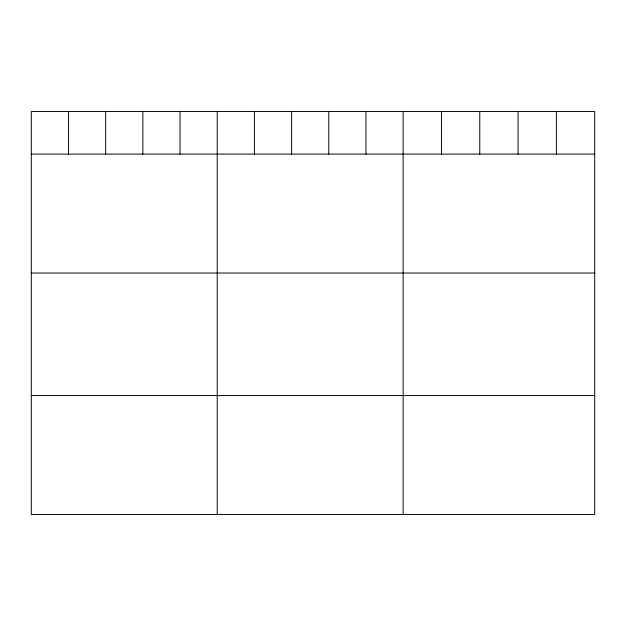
<?xml version="1.0" encoding="UTF-8"?>
<svg xmlns="http://www.w3.org/2000/svg" width="626" height="626" viewBox="0 0 626 626"><rect width="100%" height="100%" fill="white"/><g stroke="black" fill="none" stroke-linecap="round" stroke-linejoin="round"><path stroke-width="0.94" d="M594.7 154.098L594.7 514.462L31.3 514.462L31.3 111.538L594.7 111.538L594.7 154.098L31.3 154.098M31.3 273.022L594.7 273.022M31.3 395.546L594.7 395.546M556.389 111.538L556.389 154.098M518.078 111.538L518.078 154.098M479.766 111.538L479.766 154.098M441.455 111.538L441.455 154.098M403.144 111.538L403.144 514.462M365.96 111.538L365.96 154.098M328.775 111.538L328.775 154.098M291.591 111.538L291.591 154.098M254.406 111.538L254.406 154.098M217.222 111.538L217.222 514.462M180.038 111.538L180.038 154.098M142.853 111.538L142.853 154.098M105.669 111.538L105.669 154.098M68.484 111.538L68.484 154.098"/></g></svg>
